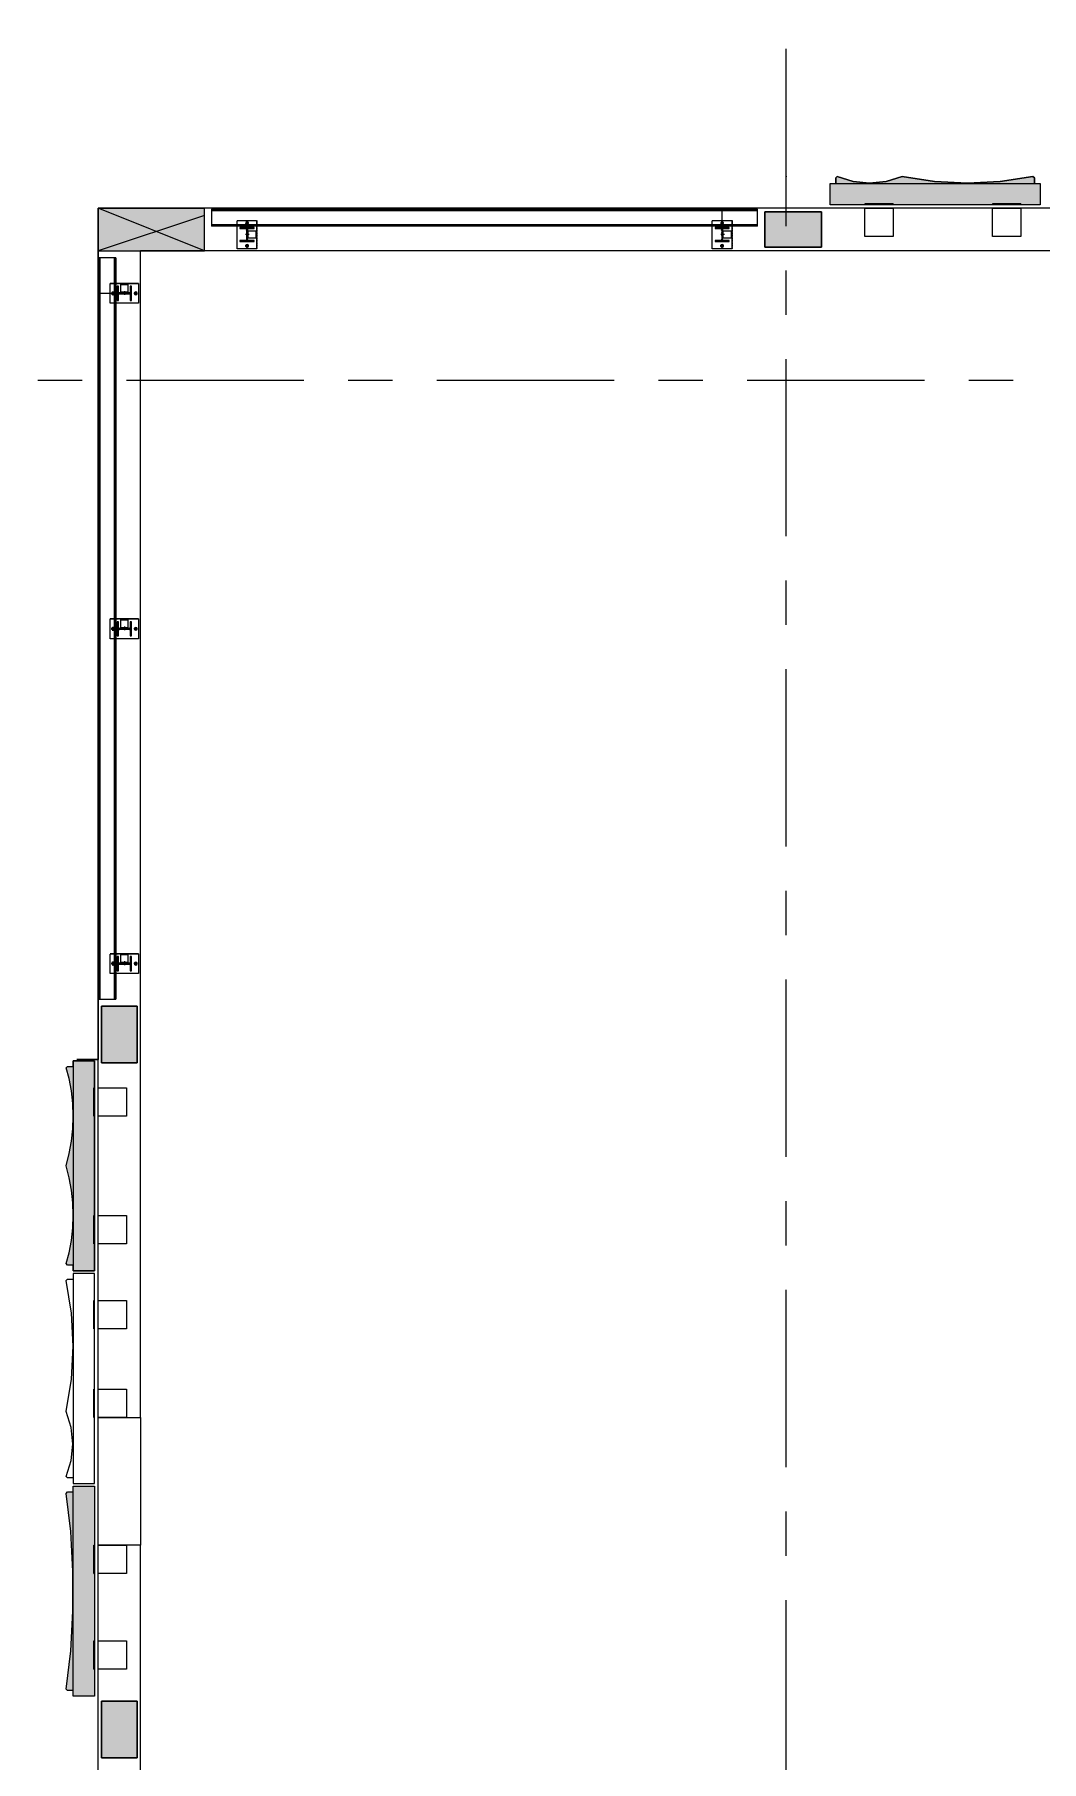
# Model space of a CAD drawing. Header units: millimetres. Extents: x 2519235 to 7246330, y 25937 to 201821.
# Drawn here: x 2936461 to 2943559, y 141162 to 153337 of the extents above; entities that cross this region are included whole.
import ezdxf
from ezdxf.enums import TextEntityAlignment as Align

# ---------------------------------------------------------------- set-up
doc = ezdxf.new("R2010")
doc.units = ezdxf.units.MM
doc.set_wipeout_variables(frame=1)
for name, pattern in [('DXK_LINE_DOT2', [3.9198, 1.9599, -1.9599]), ('HIDDEN2', [4.7625, 3.175, -1.5875]), ('TA_GL_005.00000', [13.75, 5, -1.25, 1.25, -1.25, 5]), ('Xref-PLAN-106.940$0$CENTER2', [28.575, 19.05, -3.175, 3.175, -3.175])]:
    doc.linetypes.add(name, pattern=pattern)
for name, color, linetype in [('000 - 0_SYM_DWG_GRID-BUBBLE_MAIN_COLOR_1', 7, 'Continuous'), ('000 - 0_SYM_DWG_GRIDLINE_MAIN_COLOR_251', 7, 'Continuous'), ('000 - CONCRETE_COL_CUT_COLOR_1', 7, 'Continuous'), ('000 - CONCRETE_COL_CUT_COLOR_5', 7, 'Continuous'), ('000 - CONCRETE_COL_HATCH_', 7, 'Continuous'), ('000 - CONCRETE_COL_WIPEOUT_', 7, 'Continuous'), ('000 - CONCRETE_PRECAST_CUT_COLOR_4', 7, 'Continuous'), ('000 - CONCRETE_PRECAST_CUT_COLOR_5', 7, 'Continuous'), ('_BOLT-M10', 7, 'Continuous'), ('_C-SC', 7, 'Continuous'), ('_Hatch', 7, 'Continuous'), ('_LOUVER-SB', 7, 'Continuous'), ('_PLATE-200', 7, 'Continuous'), ('_Wall-PRECAST', 7, 'Continuous'), ('A-GLAZ-CURT', 7, 'Continuous'), ('Xref-PLAN-106.940$0$_Beam', 7, 'Continuous'), ('Xref-PLAN-106.940$0$_C400-250', 7, 'Continuous'), ('Xref-PLAN-106.940$0$_C500-300', 7, 'Continuous'), ('Xref-PLAN-106.940$0$_Col', 7, 'Xref-PLAN-106.940$0$CENTER2'), ('Xref-PLAN-106.940$0$S-280-M_COLUMN', 7, 'Continuous')]:
    doc.layers.add(name, color=color, linetype=linetype)
doc.layers.add('Xref-PLAN-106.940$0$_VP', color=7, linetype='Continuous', plot=False)
doc.styles.add('Arial', font='arial.ttf', dxfattribs={"height": 300})
doc.styles.add('TA', font='', dxfattribs={"height": 4.5})
doc.styles.get('TA').set_extended_font_data('Cordia New')

# ---------------------------------------------------------------- blocks, each defined once
blk = doc.blocks.new('*U366')
at = {"color": 7}
for p, q in [((250, -25), (-3599, -25)), ((-3599, -145), (-3599, -25)), ((-3599, -30), (250, -30)), ((-3599, -35), (250, -35)), ((250, -25), (250, -145)), ((-3599, -135), (250, -135)), ((-3599, -140), (250, -140)), ((-3599, -145), (250, -145))]:
    blk.add_line(p, q, dxfattribs=at)
at = {"layer": 'Defpoints', "color": 7}
for p, q in [((6, -6), (-6, 6)), ((-6, -6), (6, 6)), ((0, 0), (0, -145))]:
    blk.add_line(p, q, dxfattribs=at)
blk = doc.blocks.new('_PP-LOUVER')
at = {"layer": '_Hatch'}
h = blk.add_hatch(dxfattribs=at)
h.set_pattern_fill('STEEL', scale=1.5)
h.set_pattern_definition([(45, (-1941.0177, -2436.031), (-3.367596, 3.367596), []), (45, (-1941.0177, -2433.6497), (-3.367596, 3.367596), [])])
h.paths.add_polyline_path([(3, 67), (3, 3, 0.414214), (13, -7), (50, -7), (50, -15), (-50, -15), (-50, -7), (-13, -7, 0.414214), (-3, 3), (-3, 67, 0.414214), (-13, 77), (-50, 77), (-50, 85), (50, 85), (50, 77), (13, 77, 0.414214)])
at = {"color": 7, "linetype": 'Continuous'}
for p, q in [((70, 135), (-70, 135)), ((-70, 135), (-70, -25)), ((70, 135), (70, -25))]:
    blk.add_line(p, q, dxfattribs=at)
at = {"color": 7, "linetype": 'DXK_LINE_DOT2'}
for p, q in [((-70, 135), (-70, -25)), ((70, 135), (-70, 135)), ((70, -25), (70, 135))]:
    blk.add_line(p, q, dxfattribs=at)
at = {"color": 7, "linetype": 'HIDDEN2'}
for p, q in [((-70, -25), (-70, -65)), ((-70, -30), (-70, -65)), ((-70, -65), (70, -65)), ((-70, -65), (70, -65)), ((70, -65), (70, -25)), ((70, -30), (70, -65))]:
    blk.add_line(p, q, dxfattribs=at)
at = {"color": 7}
blk.add_lwpolyline([(-50, 85), (50, 85), (50, 77), (13, 77, 0.414214), (3, 67), (3, 3, 0.414214), (13, -7), (50, -7), (50, -15), (-50, -15), (-50, -7), (-13, -7, 0.414214), (-3, 3), (-3, 67, 0.414214), (-13, 77), (-50, 77)], format="xyb", close=True, dxfattribs=at)
for points in [[(63, 60), (3, 60), (3, 10), (63, 10)], [(63, 60), (8, 60), (8, 10), (63, 10)]]:
    blk.add_lwpolyline(points, close=True, dxfattribs=at)
at = {"layer": '_BOLT-M10', "color": 7}
for p, q in [((0, 128), (0, 102)), ((-12, 115), (12, 115)), ((16, 35), (-10, 35)), ((3, 42), (-3, 42)), ((3, 28), (-3, 28)), ((8, 42), (3, 42)), ((8, 28), (3, 28))]:
    blk.add_line(p, q, dxfattribs=at)
blk.add_lwpolyline([(-8, 110), (0, 106), (8, 110), (8, 120), (0, 124), (-8, 120)], close=True, dxfattribs=at)
for radius in [10, 6.93]:
    blk.add_circle((0, 115), radius, dxfattribs=at)
at = {"layer": 'Defpoints', "color": 7}
for p, q in [((6, -6), (-6, 6)), ((-6, -6), (6, 6))]:
    blk.add_line(p, q, dxfattribs=at)
at = {"layer": 'Defpoints', "color": 7, "linetype": 'HIDDEN2'}
for p, q in [((-12, -45), (12, -45)), ((0, -58), (0, -32))]:
    blk.add_line(p, q, dxfattribs=at)
blk.add_lwpolyline([(-8, -40), (0, -36), (8, -40), (8, -50), (0, -54), (-8, -50)], close=True, dxfattribs=at)
for radius in [10, 6.93]:
    blk.add_circle((0, -45), radius, dxfattribs=at)
blk = doc.blocks.new('*U367')
at = {"color": 7}
for p, q in [((250, -25), (-4975, -25)), ((-4975, -145), (-4975, -25)), ((-4975, -30), (250, -30)), ((-4975, -35), (250, -35)), ((250, -25), (250, -145)), ((-4975, -135), (250, -135)), ((-4975, -140), (250, -140)), ((-4975, -145), (250, -145))]:
    blk.add_line(p, q, dxfattribs=at)
at = {"layer": 'Defpoints', "color": 7}
for p, q in [((6, -6), (-6, 6)), ((-6, -6), (6, 6)), ((0, 0), (0, -145))]:
    blk.add_line(p, q, dxfattribs=at)
blk = doc.blocks.new('DPA_Curved type B - Curved Type B-V1-ENTRANCE 1 - LOWER ROOF LEVEL PLAN')
at = {"layer": 'A-GLAZ-CURT', "color": 7}
for p, q in [((750, 0), (-750, 0)), ((-750, 0), (750, 0))]:
    blk.add_line(p, q, dxfattribs=at)
blk = doc.blocks.new('DPA_Curved type C_Left - Curved Type C_Left-31496685-ENTRANCE 1 - LOWER ROOF LEVEL PLAN')
at = {"layer": 'A-GLAZ-CURT', "color": 7}
for p, q in [((750, 0), (-700, 0)), ((-700, 0), (750, 0))]:
    blk.add_line(p, q, dxfattribs=at)
blk = doc.blocks.new('DPA_Curved type A - Curved Type A-V71-ENTRANCE 1 - LOWER ROOF LEVEL PLAN')
at = {"layer": 'A-GLAZ-CURT', "color": 7}
for p, q in [((750, 0), (-750, 0)), ((-750, 0), (750, 0))]:
    blk.add_line(p, q, dxfattribs=at)
blk = doc.blocks.new('DPA_Curved type A - Curved Type A-V72-ENTRANCE 1 - LOWER ROOF LEVEL PLAN')
at = {"layer": 'A-GLAZ-CURT', "color": 7}
for p, q in [((750, 0), (-750, 0)), ((-750, 0), (750, 0)), ((750, -150), (750, 0)), ((750, 0), (750, -150))]:
    blk.add_line(p, q, dxfattribs=at)
blk = doc.blocks.new('Xref-PLAN-106.940$0$ACM_STR_COLN_Precast- Rectangular Column - 750x300-6869242-610_ENT 1 EXISTING GROUND LEVEL_6000_100')
at = {"layer": 'Xref-PLAN-106.940$0$S-280-M_COLUMN', "color": 7, "lineweight": -3}
for p, q in [((-375, 200), (75, 200)), ((375, 200), (375, 190)), ((375, 190), (375, -90)), ((375, -100), (-375, -100)), ((375, -90), (375, -100))]:
    blk.add_line(p, q, dxfattribs=at)
blk = doc.blocks.new('Xref-PLAN-106.940')
at = {"color": 7}
blk.add_lwpolyline([(148570, 6908), (148970, 6908), (148970, 6658), (148570, 6658)], close=True, dxfattribs=at)
at = {"layer": 'Xref-PLAN-106.940$0$_Beam', "color": 7}
for p, q in [((153369, 22958), (153369, 16058)), ((153669, 22958), (153669, 16058)), ((153369, 15158), (153369, 6933)), ((153669, 15158), (153669, 6933)), ((146419, 6933), (152919, 6933)), ((146419, 6633), (152919, 6633))]:
    blk.add_line(p, q, dxfattribs=at)
at = {"layer": 'Xref-PLAN-106.940$0$_C400-250', "color": 7}
for points in [[(153394, 17558), (153644, 17558), (153644, 17158), (153394, 17158)], [(153394, 12658), (153644, 12658), (153644, 12258), (153394, 12258)]]:
    blk.add_lwpolyline(points, close=True, dxfattribs=at)
at = {"layer": 'Xref-PLAN-106.940$0$_C500-300', "color": 7}
blk.add_lwpolyline([(153369, 16058), (153669, 16058), (153669, 15158), (153369, 15158)], close=True, dxfattribs=at)
at = {"layer": 'Xref-PLAN-106.940$0$_Col', "color": 7}
blk.add_lwpolyline([(152919, 6633), (153669, 6633), (153669, 6933), (152919, 6933)], close=True, dxfattribs=at)
at = {"layer": 'Xref-PLAN-106.940$0$_VP', "color": 7}
for p, q in [((152919, 6683), (153669, 6933)), ((152919, 6933), (153669, 6633))]:
    blk.add_line(p, q, dxfattribs=at)
at = {"layer": 'Xref-PLAN-106.940$0$S-280-M_COLUMN', "color": 7, "lineweight": -3}
blk.add_blockref('Xref-PLAN-106.940$0$ACM_STR_COLN_Precast- Rectangular Column - 750x300-6869242-610_ENT 1 EXISTING GROUND LEVEL_6000_100', (153294, 6733), dxfattribs=at)
blk = doc.blocks.new('*U1936')
at = {"layer": '000 - 0_SYM_DWG_GRIDLINE_MAIN_COLOR_251', "color": 7, "linetype": 'ByBlock', "ltscale": 5}
blk.add_line((20, 0), (-357, 0), dxfattribs=at)
at = {"layer": '000 - 0_SYM_DWG_GRIDLINE_MAIN_COLOR_251', "color": 7}
blk.add_point((-337, 0), dxfattribs=at)
at = {"color": 7, "style": 'TA', "flags": 1}
blk.add_attdef('LOCATION', (6, -6), '', height=4.5, rotation=270, dxfattribs=at)
at = {"layer": '000 - 0_SYM_DWG_GRID-BUBBLE_MAIN_COLOR_1', "color": 7, "style": 'Arial'}
blk.add_attdef('GRID-HEAD', text='', height=4, rotation=270, dxfattribs=at).set_placement((54, 0), align=Align.MIDDLE_CENTER)
blk = doc.blocks.new('*U1096')
at = {"layer": '000 - 0_SYM_DWG_GRIDLINE_MAIN_COLOR_251', "color": 7, "linetype": 'ByBlock', "ltscale": 5}
blk.add_line((2, 0), (-866, 0), dxfattribs=at)
at = {"color": 7, "style": 'TA', "flags": 1}
blk.add_attdef('LOCATION', (6, -6), '', height=4.5, rotation=270, dxfattribs=at)
at = {"layer": '000 - 0_SYM_DWG_GRID-BUBBLE_MAIN_COLOR_1', "color": 7, "style": 'Arial'}
blk.add_attdef('GRID-HEAD', text='', height=4, rotation=180, dxfattribs=at).set_placement((22, 0), align=Align.MIDDLE_CENTER)
blk = doc.blocks.new('W-1-PP17-ENT1_REV02_20260415-161303_PP17_ENT1_MAIN_DIMS_PL')
at = {"layer": '000 - 0_SYM_DWG_GRIDLINE_MAIN_COLOR_251', "color": 7, "linetype": 'TA_GL_005.00000'}
for name, p, xscale, yscale, zscale, rotation in [('*U1936', (13200, 0), 50.00000000000004, 50.00000000000004, 50.00000000000004, 90), ('*U1096', (-18300, -15410), 50, 50, 50, 180)]:
    blk.add_blockref(name, p, dxfattribs=dict(at, xscale=xscale, yscale=yscale, zscale=zscale, rotation=rotation))
blk = doc.blocks.new('*U2088')
at = {"layer": '000 - CONCRETE_COL_HATCH_'}
h = blk.add_hatch(dxfattribs=at)
h.set_pattern_fill('AR-CONC', scale=0.04)
h.set_pattern_definition([(50, (-500, -868106.8257), (7.28738676, -0.63756342), [0.762, -8.382]), (355, (-500, -868106.826), (-1.40973686, 7.64227381), [0.6096, -6.705623367]), (100.4514447, (-499.393, -868106.879), (5.877649884, 7.004710076), [0.64760035, -7.123609784]), (46.1842, (-500, -868104.794), (10.84316164, -1.68169312), [1.143, -12.573]), (96.6355576, (-499.096, -868104.934), (9.49616536, 9.89704498), [0.97140093, -10.68542433]), (351.1841512, (-500, -868104.794), (9.49616536, 9.89704498), [0.91439868, -10.05838928]), (21, (-498.984, -868105.3017), (6.06457565, -4.090607927), [0.762, -8.382]), (326, (-498.984, -868105.302), (2.472081134, 7.367518645), [0.6096, -6.7056]), (71.451445, (-498.4786, -868105.6426), (8.53665677, 3.276910755), [0.64760035, -7.123597504]), (37.5, (-500, -868106.8257), (0.12354413, 3.382201555), [0, -6.62432, 0, -6.8072, 0, -6.731]), (7.5, (-500, -868106.8257), (2.6727865, 4.007222993), [0, -3.88112, 0, -6.47192, 0, -2.5654]), (327.5, (-502.2657, -868106.8257), (5.423623807, -0.22914976), [0, -2.54, 0, -7.9248, 0, -10.5156]), (317.5, (-503.2817, -868106.8257), (5.925167255, 1.017059641), [0, -3.302, 0, -5.26288, 0, -7.4676])])
h.paths.add_polyline_path([(0, 0), (-250, 0), (-250, -400), (0, -400)])
at = {"layer": '000 - CONCRETE_COL_CUT_COLOR_1', "color": 7, "lineweight": -2}
blk.add_lwpolyline([(0, 0), (-250, 0), (-250, -400), (0, -400), (0, -400), (0, -400), (0, -400), (0, -400), (0, -400), (0, -400), (0, -400), (0, -400), (0, -400), (0, -400), (0, -400), (0, -400), (0, -400), (0, -400), (0, -400), (0, -400), (0, -400), (0, -400), (0, -400), (0, -400), (0, -400), (0, -400), (0, -400), (0, -400), (0, -400), (0, -400), (0, -400), (0, -400), (0, -400), (0, -400), (0, -400), (0, -400), (0, -400), (0, -400), (0, -400), (0, -400), (0, -400), (0, -400), (0, -400), (0, -400), (0, -400), (0, -400), (0, -400), (0, -400)], close=True, dxfattribs=at)
blk = doc.blocks.new('*U2089')
at = {"layer": '000 - CONCRETE_COL_HATCH_'}
h = blk.add_hatch(dxfattribs=at)
h.set_pattern_fill('AR-CONC', scale=0.04)
h.set_pattern_definition([(50, (2020.0045, -910386.8257), (7.28738676, -0.63756342), [0.762, -8.382]), (355, (2020.0045, -910386.826), (-1.40973686, 7.64227381), [0.6096, -6.705623367]), (100.4514447, (2020.612, -910386.879), (5.877649884, 7.004710076), [0.64760035, -7.123609784]), (46.1842, (2020.0045, -910384.794), (10.84316164, -1.68169312), [1.143, -12.573]), (96.6355576, (2020.908, -910384.934), (9.49616536, 9.89704498), [0.97140093, -10.68542433]), (351.1841512, (2020.004, -910384.794), (9.49616536, 9.89704498), [0.91439868, -10.05838928]), (21, (2021.0205, -910385.3017), (6.06457565, -4.090607927), [0.762, -8.382]), (326, (2021.0205, -910385.302), (2.472081134, 7.367518645), [0.6096, -6.7056]), (71.451445, (2021.526, -910385.6426), (8.53665677, 3.276910755), [0.64760035, -7.123597504]), (37.5, (2020.0045, -910386.8257), (0.12354413, 3.382201555), [0, -6.62432, 0, -6.8072, 0, -6.731]), (7.5, (2020.0045, -910386.8257), (2.6727865, 4.007222993), [0, -3.88112, 0, -6.47192, 0, -2.5654]), (327.5, (2017.7388, -910386.8257), (5.423623807, -0.22914976), [0, -2.54, 0, -7.9248, 0, -10.5156]), (317.5, (2016.723, -910386.8257), (5.925167255, 1.017059641), [0, -3.302, 0, -5.26288, 0, -7.4676])])
h.paths.add_polyline_path([(0, 0), (150, 0), (150, -40), (190, -40), (200, -50), (168, -319), (152, -600), (152, -880), (168, -1161), (200, -1430), (190, -1440), (150, -1440), (150, -1480), (0, -1480)])
at = {"layer": '000 - CONCRETE_COL_CUT_COLOR_1', "color": 7, "lineweight": -2}
blk.add_lwpolyline([(0, 0), (150, 0), (150, -40), (190, -40), (200, -50), (168, -319), (152, -600), (152, -880), (168, -1161), (200, -1430), (190, -1440), (150, -1440), (150, -1480), (0, -1480), (0, -1480), (0, -1480), (0, -1480), (0, -1480), (0, -1480), (0, -1480), (0, -1480), (0, -1480), (0, -1480), (0, -1480), (0, -1480), (0, -1480), (0, -1480), (0, -1480), (0, -1480), (0, -1480), (0, -1480), (0, -1480), (0, -1480), (0, -1480), (0, -1480), (0, -1480), (0, -1480), (0, -1480), (0, -1480), (0, -1480), (0, -1480), (0, -1480), (0, -1480), (0, -1480), (0, -1480), (0, -1480), (0, -1480), (0, -1480)], close=True, dxfattribs=at)
blk = doc.blocks.new('*U2090')
at = {"layer": '000 - CONCRETE_COL_HATCH_'}
h = blk.add_hatch(dxfattribs=at)
h.set_pattern_fill('AR-CONC', scale=0.04)
h.set_pattern_definition([(50, (3855.6627, -902246.8257), (7.28738676, -0.63756342), [0.762, -8.382]), (355, (3855.663, -902246.826), (-1.40973686, 7.64227381), [0.6096, -6.705623367]), (100.4514447, (3856.27, -902246.879), (5.877649884, 7.004710076), [0.64760035, -7.123609784]), (46.1842, (3855.663, -902244.794), (10.84316164, -1.68169312), [1.143, -12.573]), (96.6355576, (3856.566, -902244.934), (9.49616536, 9.89704498), [0.97140093, -10.68542433]), (351.1841512, (3855.663, -902244.794), (9.49616536, 9.89704498), [0.91439868, -10.05838928]), (21, (3856.6787, -902245.3017), (6.06457565, -4.090607927), [0.762, -8.382]), (326, (3856.679, -902245.302), (2.472081134, 7.367518645), [0.6096, -6.7056]), (71.451445, (3857.184, -902245.6426), (8.53665677, 3.276910755), [0.64760035, -7.123597504]), (37.5, (3855.6627, -902246.8257), (0.12354413, 3.382201555), [0, -6.62432, 0, -6.8072, 0, -6.731]), (7.5, (3855.6627, -902246.8257), (2.6727865, 4.007222993), [0, -3.88112, 0, -6.47192, 0, -2.5654]), (327.5, (3853.397, -902246.8257), (5.423623807, -0.22914976), [0, -2.54, 0, -7.9248, 0, -10.5156]), (317.5, (3852.381, -902246.8257), (5.925167255, 1.017059641), [0, -3.302, 0, -5.26288, 0, -7.4676])])
h.paths.add_polyline_path([(0, 0), (150, 0), (150, -40), (190, -40), (200, -50), (178, -126), (163, -213), (153, -301), (150, -390), (153, -479), (163, -567), (178, -654), (200, -740), (178, -826), (163, -913), (153, -1001), (150, -1090), (153, -1179), (163, -1267), (178, -1354), (200, -1430), (190, -1440), (150, -1440), (150, -1480), (0, -1480)])
at = {"layer": '000 - CONCRETE_COL_CUT_COLOR_1', "color": 7, "lineweight": -2}
blk.add_lwpolyline([(0, 0), (150, 0), (150, -40), (190, -40), (200, -50), (178, -126), (163, -213), (153, -301), (150, -390), (153, -479), (163, -567), (178, -654), (200, -740), (178, -826), (163, -913), (153, -1001), (150, -1090), (153, -1179), (163, -1267), (178, -1354), (200, -1430), (190, -1440), (150, -1440), (150, -1480), (0, -1480), (0, -1480), (0, -1480), (0, -1480), (0, -1480), (0, -1480), (0, -1480), (0, -1480), (0, -1480), (0, -1480), (0, -1480), (0, -1480), (0, -1480), (0, -1480), (0, -1480), (0, -1480), (0, -1480), (0, -1480), (0, -1480), (0, -1480), (0, -1480), (0, -1480), (0, -1480), (0, -1480)], close=True, dxfattribs=at)
blk = doc.blocks.new('*U2091')
at = {"layer": '000 - CONCRETE_COL_HATCH_'}
h = blk.add_hatch(dxfattribs=at)
h.set_pattern_fill('AR-CONC', scale=0.04)
h.set_pattern_definition([(50, (-57526.6667, -852245.5767), (7.28738676, -0.63756342), [0.762, -8.382]), (355, (-57526.667, -852245.577), (-1.40973686, 7.64227381), [0.6096, -6.70562337]), (100.4514447, (-57526.0594, -852245.63), (5.877649884, 7.004710076), [0.64760035, -7.123609784]), (46.1842, (-57526.667, -852243.545), (10.84316164, -1.68169312), [1.143, -12.573]), (96.6355576, (-57525.763, -852243.685), (9.49616536, 9.89704498), [0.97140093, -10.68542433]), (351.1841512, (-57526.667, -852243.545), (9.49616536, 9.89704498), [0.91439868, -10.05838928]), (21, (-57525.6507, -852244.0527), (6.06457565, -4.090607927), [0.762, -8.382]), (326, (-57525.651, -852244.053), (2.472081134, 7.367518645), [0.6096, -6.7056]), (71.451445, (-57525.145, -852244.3936), (8.53665677, 3.276910755), [0.64760035, -7.123597504]), (37.5, (-57526.6667, -852245.5767), (0.12354413, 3.382201555), [0, -6.62432, 0, -6.8072, 0, -6.731]), (7.5, (-57526.6667, -852245.5767), (2.6727865, 4.007222993), [0, -3.88112, 0, -6.47192, 0, -2.5654]), (327.5, (-57528.9323, -852245.5767), (5.423623807, -0.22914976), [0, -2.54, 0, -7.9248, 0, -10.5156]), (317.5, (-57529.9483, -852245.5767), (5.925167255, 1.017059641), [0, -3.302, 0, -5.26288, 0, -7.4676])])
h.paths.add_polyline_path([(0, 0), (0, -150), (-40, -150), (-40, -190), (-50, -200), (-162, -164), (-278, -152), (-395, -164), (-507, -200), (-736, -163), (-968, -151), (-1200, -163), (-1430, -200), (-1440, -190), (-1440, -150), (-1480, -150), (-1480, 0)])
at = {"layer": '000 - CONCRETE_COL_CUT_COLOR_1', "color": 7, "lineweight": -2}
blk.add_lwpolyline([(0, 0), (0, -150), (-40, -150), (-40, -190), (-50, -200), (-162, -164), (-278, -152), (-395, -164), (-507, -200), (-736, -163), (-968, -151), (-1200, -163), (-1430, -200), (-1440, -190), (-1440, -150), (-1480, -150), (-1480, 0), (-1480, 0), (-1480, 0), (-1480, 0), (-1480, 0), (-1480, 0), (-1480, 0), (-1480, 0), (-1480, 0), (-1480, 0), (-1480, 0), (-1480, 0), (-1480, 0), (-1480, 0), (-1480, 0), (-1480, 0), (-1480, 0), (-1480, 0), (-1480, 0), (-1480, 0), (-1480, 0), (-1480, 0), (-1480, 0), (-1480, 0), (-1480, 0), (-1480, 0), (-1480, 0), (-1480, 0), (-1480, 0), (-1480, 0), (-1480, 0), (-1480, 0)], close=True, dxfattribs=at)
blk = doc.blocks.new('*U2093')
at = {"layer": '000 - CONCRETE_COL_HATCH_'}
h = blk.add_hatch(dxfattribs=at)
h.set_pattern_fill('AR-CONC', scale=0.04)
h.set_pattern_definition([(50, (1500, -835906.8257), (7.28738676, -0.63756342), [0.762, -8.382]), (355, (1500, -835906.826), (-1.40973686, 7.64227381), [0.6096, -6.70562337]), (100.4514447, (1500.607, -835906.879), (5.877649884, 7.004710076), [0.64760035, -7.123609784]), (46.1842, (1500, -835904.794), (10.84316164, -1.68169312), [1.143, -12.573]), (96.6355576, (1500.904, -835904.934), (9.49616536, 9.89704498), [0.97140093, -10.68542433]), (351.1841512, (1500, -835904.794), (9.49616536, 9.89704498), [0.91439868, -10.05838928]), (21, (1501.016, -835905.3017), (6.06457565, -4.090607927), [0.762, -8.382]), (326, (1501.016, -835905.302), (2.472081134, 7.367518645), [0.6096, -6.7056]), (71.451445, (1501.5214, -835905.6426), (8.53665677, 3.276910755), [0.64760035, -7.123597504]), (37.5, (1500, -835906.8257), (0.12354413, 3.382201555), [0, -6.62432, 0, -6.8072, 0, -6.731]), (7.5, (1500, -835906.8257), (2.6727865, 4.007222993), [0, -3.88112, 0, -6.47192, 0, -2.5654]), (327.5, (1497.7343, -835906.8257), (5.423623807, -0.22914976), [0, -2.54, 0, -7.9248, 0, -10.5156]), (317.5, (1496.7183, -835906.8257), (5.925167255, 1.01705964), [0, -3.302, 0, -5.26288, 0, -7.4676])])
h.paths.add_polyline_path([(0, 0), (750, 0), (750, 300), (0, 300)])
at = {"layer": '000 - CONCRETE_COL_CUT_COLOR_1', "color": 7, "lineweight": -2}
blk.add_lwpolyline([(0, 0), (750, 0), (750, 300), (0, 300), (0, 300), (0, 300), (0, 300), (0, 300), (0, 300), (0, 300), (0, 300), (0, 300), (0, 300), (0, 300), (0, 300), (0, 300), (0, 300), (0, 300), (0, 300), (0, 300), (0, 300), (0, 300), (0, 300), (0, 300), (0, 300), (0, 300), (0, 300), (0, 300), (0, 300), (0, 300), (0, 300), (0, 300), (0, 300), (0, 300), (0, 300), (0, 300), (0, 300), (0, 300), (0, 300), (0, 300), (0, 300), (0, 300), (0, 300), (0, 300), (0, 300), (0, 300), (0, 300), (0, 300)], close=True, dxfattribs=at)
blk = doc.blocks.new('*U2086')
at = {"layer": '000 - CONCRETE_COL_HATCH_'}
h = blk.add_hatch(dxfattribs=at)
h.set_pattern_fill('AR-CONC', scale=0.04)
h.set_pattern_definition([(50, (800, -838206.8257), (7.28738676, -0.63756342), [0.762, -8.382]), (355, (800, -838206.826), (-1.40973686, 7.64227381), [0.6096, -6.70562337]), (100.4514447, (800.607, -838206.879), (5.877649884, 7.004710076), [0.64760035, -7.123609784]), (46.1842, (800, -838204.794), (10.84316164, -1.68169312), [1.143, -12.573]), (96.6355576, (800.904, -838204.934), (9.49616536, 9.89704498), [0.97140093, -10.68542433]), (351.1841512, (800, -838204.794), (9.49616536, 9.89704498), [0.91439868, -10.05838928]), (21, (801.016, -838205.3017), (6.06457565, -4.090607927), [0.762, -8.382]), (326, (801.016, -838205.302), (2.472081134, 7.367518645), [0.6096, -6.7056]), (71.451445, (801.5214, -838205.6426), (8.53665677, 3.276910755), [0.64760035, -7.123597504]), (37.5, (800, -838206.8257), (0.12354413, 3.382201555), [0, -6.62432, 0, -6.8072, 0, -6.731]), (7.5, (800, -838206.8257), (2.6727865, 4.007222993), [0, -3.88112, 0, -6.47192, 0, -2.5654]), (327.5, (797.7343, -838206.8257), (5.423623807, -0.22914976), [0, -2.54, 0, -7.9248, 0, -10.5156]), (317.5, (796.7183, -838206.8257), (5.925167255, 1.01705964), [0, -3.302, 0, -5.26288, 0, -7.4676])])
h.paths.add_polyline_path([(0, 0), (400, 0), (400, 250), (0, 250)])
at = {"layer": '000 - CONCRETE_COL_CUT_COLOR_1', "color": 7, "lineweight": -2}
blk.add_lwpolyline([(0, 0), (400, 0), (400, 250), (0, 250), (0, 250), (0, 250), (0, 250), (0, 250), (0, 250), (0, 250), (0, 250), (0, 250), (0, 250), (0, 250), (0, 250), (0, 250), (0, 250), (0, 250), (0, 250), (0, 250), (0, 250), (0, 250), (0, 250), (0, 250), (0, 250), (0, 250), (0, 250), (0, 250), (0, 250), (0, 250), (0, 250), (0, 250), (0, 250), (0, 250), (0, 250), (0, 250), (0, 250), (0, 250), (0, 250), (0, 250), (0, 250), (0, 250), (0, 250), (0, 250), (0, 250), (0, 250), (0, 250), (0, 250)], close=True, dxfattribs=at)
blk = doc.blocks.new('*U2094')
at = {"layer": '000 - CONCRETE_COL_HATCH_'}
h = blk.add_hatch(dxfattribs=at)
h.set_pattern_fill('AR-CONC', scale=0.04)
h.set_pattern_definition([(50, (500, -831306.8257), (7.28738676, -0.63756342), [0.762, -8.382]), (355, (500, -831306.826), (-1.40973686, 7.64227381), [0.6096, -6.70562337]), (100.4514447, (500.607, -831306.879), (5.877649884, 7.004710076), [0.64760035, -7.123609784]), (46.1842, (500, -831304.794), (10.84316164, -1.68169312), [1.143, -12.573]), (96.6355576, (500.904, -831304.934), (9.49616536, 9.89704498), [0.97140093, -10.68542433]), (351.1841512, (500, -831304.794), (9.49616536, 9.89704498), [0.91439868, -10.05838928]), (21, (501.016, -831305.3017), (6.06457565, -4.090607927), [0.762, -8.382]), (326, (501.016, -831305.302), (2.472081134, 7.367518645), [0.6096, -6.7056]), (71.451445, (501.5214, -831305.6426), (8.53665677, 3.276910755), [0.64760035, -7.123597504]), (37.5, (500, -831306.8257), (0.12354413, 3.382201555), [0, -6.62432, 0, -6.8072, 0, -6.731]), (7.5, (500, -831306.8257), (2.6727865, 4.007222993), [0, -3.88112, 0, -6.47192, 0, -2.5654]), (327.5, (497.7343, -831306.8257), (5.423623807, -0.22914976), [0, -2.54, 0, -7.9248, 0, -10.5156]), (317.5, (496.7183, -831306.8257), (5.925167255, 1.01705964), [0, -3.302, 0, -5.26288, 0, -7.4676])])
h.paths.add_polyline_path([(0, 0), (250, 0), (250, 400), (0, 400)])
at = {"layer": '000 - CONCRETE_COL_CUT_COLOR_1', "color": 7, "lineweight": -2}
blk.add_lwpolyline([(0, 0), (250, 0), (250, 400), (0, 400), (0, 400), (0, 400), (0, 400), (0, 400), (0, 400), (0, 400), (0, 400), (0, 400), (0, 400), (0, 400), (0, 400), (0, 400), (0, 400), (0, 400), (0, 400), (0, 400), (0, 400), (0, 400), (0, 400), (0, 400), (0, 400), (0, 400), (0, 400), (0, 400), (0, 400), (0, 400), (0, 400), (0, 400), (0, 400), (0, 400), (0, 400), (0, 400), (0, 400), (0, 400), (0, 400), (0, 400), (0, 400), (0, 400), (0, 400), (0, 400), (0, 400), (0, 400), (0, 400), (0, 400)], close=True, dxfattribs=at)
blk = doc.blocks.new('A$C6d15e31b')
at = {"layer": '_PLATE-200', "color": 7}
for points in [[(18050, -6325), (18050, -6525), (17850, -6525), (17850, -6325)], [(18050, -7000), (18050, -7200), (17850, -7200), (17850, -7000)], [(18050, -8100), (18050, -8300), (17850, -8300), (17850, -8100)], [(18050, -8725), (18050, -8925), (17850, -8925), (17850, -8725)], [(18050, -9325), (18050, -9525), (17850, -9525), (17850, -9325)], [(18050, -10225), (18050, -10425), (17850, -10425), (17850, -10225)], [(11745, -16425), (11745, -16625), (11545, -16625), (11545, -16425)], [(12645, -16425), (12645, -16625), (12445, -16625), (12445, -16425)]]:
    blk.add_lwpolyline(points, close=True, dxfattribs=at)
at = {"layer": '_Wall-PRECAST', "color": 7}
for p, q in [((18075, -7615), (18075, -6135)), ((18075, -6135), (18225, -6135)), ((18225, -6135), (18225, -7615)), ((18225, -6175), (18265, -6175)), ((18275, -6185), (18243, -6454)), ((18265, -6175), (18275, -6185)), ((18075, -6325), (18075, -6525)), ((18081, -6325), (18075, -6325)), ((18075, -6325), (18075, -6525)), ((18081, -6325), (18075, -6325)), ((18081, -6325), (18081, -6525)), ((18081, -6325), (18081, -6525)), ((18081, -6525), (18075, -6525)), ((18081, -6525), (18075, -6525)), ((18243, -6454), (18227, -6735)), ((18227, -6735), (18227, -7015)), ((18075, -7000), (18075, -7200)), ((18081, -7000), (18075, -7000)), ((18075, -7000), (18075, -7200)), ((18081, -7000), (18075, -7000)), ((18081, -7000), (18081, -7200)), ((18081, -7000), (18081, -7200)), ((18227, -7015), (18243, -7296)), ((18081, -7200), (18075, -7200)), ((18081, -7200), (18075, -7200)), ((18243, -7296), (18275, -7565)), ((18225, -7615), (18075, -7615)), ((18075, -7635), (18075, -9115)), ((18225, -7635), (18075, -7635)), ((18265, -7575), (18225, -7575)), ((18225, -9115), (18225, -7635)), ((18275, -7565), (18265, -7575)), ((18225, -7675), (18265, -7675)), ((18275, -7685), (18239, -7797)), ((18265, -7675), (18275, -7685)), ((18239, -7797), (18227, -7913)), ((18227, -7913), (18239, -8030)), ((18239, -8030), (18275, -8142)), ((18075, -8100), (18075, -8300)), ((18081, -8100), (18075, -8100)), ((18075, -8100), (18075, -8300)), ((18081, -8100), (18075, -8100)), ((18081, -8100), (18081, -8300)), ((18081, -8100), (18081, -8300)), ((18275, -8142), (18238, -8371)), ((18081, -8300), (18075, -8300)), ((18081, -8300), (18075, -8300)), ((18238, -8371), (18226, -8603)), ((18226, -8603), (18238, -8835)), ((18075, -8725), (18075, -8925)), ((18081, -8725), (18075, -8725)), ((18075, -8725), (18075, -8925)), ((18081, -8725), (18075, -8725)), ((18081, -8725), (18081, -8925)), ((18081, -8725), (18081, -8925)), ((18238, -8835), (18275, -9065)), ((18081, -8925), (18075, -8925)), ((18081, -8925), (18075, -8925)), ((18075, -9115), (18225, -9115)), ((18265, -9075), (18225, -9075)), ((18275, -9065), (18265, -9075)), ((18075, -9135), (18075, -10615)), ((18225, -9135), (18075, -9135)), ((18225, -10615), (18225, -9135)), ((18225, -9175), (18265, -9175)), ((18275, -9185), (18253, -9261)), ((18265, -9175), (18275, -9185)), ((18075, -9325), (18075, -9525)), ((18081, -9325), (18075, -9325)), ((18075, -9325), (18075, -9525)), ((18081, -9325), (18075, -9325)), ((18081, -9325), (18081, -9525)), ((18081, -9325), (18081, -9525)), ((18238, -9348), (18228, -9436)), ((18253, -9261), (18238, -9348)), ((18228, -9436), (18225, -9525)), ((18081, -9525), (18075, -9525)), ((18081, -9525), (18075, -9525)), ((18225, -9525), (18228, -9614)), ((18228, -9614), (18238, -9702)), ((18238, -9702), (18253, -9789)), ((18253, -9789), (18275, -9875)), ((18253, -9961), (18238, -10048)), ((18275, -9875), (18253, -9961)), ((18238, -10048), (18228, -10136)), ((18075, -10225), (18075, -10425)), ((18081, -10225), (18075, -10225)), ((18075, -10225), (18075, -10425)), ((18081, -10225), (18075, -10225)), ((18081, -10225), (18081, -10425)), ((18081, -10225), (18081, -10425)), ((18228, -10136), (18225, -10225)), ((18225, -10225), (18228, -10314)), ((18228, -10314), (18238, -10402)), ((18081, -10425), (18075, -10425)), ((18081, -10425), (18075, -10425)), ((18238, -10402), (18253, -10489)), ((18265, -10575), (18225, -10575)), ((18253, -10489), (18275, -10565)), ((18275, -10565), (18265, -10575)), ((18075, -10615), (18225, -10615)), ((11410, -16800), (11410, -16650)), ((11410, -16650), (12890, -16650)), ((11545, -16650), (11745, -16650)), ((11545, -16656), (11545, -16650)), ((11545, -16650), (11745, -16650)), ((11545, -16656), (11545, -16650)), ((11545, -16656), (11745, -16656)), ((11545, -16656), (11745, -16656)), ((11745, -16656), (11745, -16650)), ((11745, -16656), (11745, -16650)), ((12445, -16650), (12645, -16650)), ((12445, -16656), (12445, -16650)), ((12445, -16650), (12645, -16650)), ((12445, -16656), (12445, -16650)), ((12445, -16656), (12645, -16656)), ((12445, -16656), (12645, -16656)), ((12645, -16656), (12645, -16650)), ((12645, -16656), (12645, -16650)), ((12890, -16650), (12890, -16800)), ((12890, -16800), (11410, -16800)), ((11450, -16800), (11450, -16840)), ((11690, -16813), (11922, -16801)), ((11922, -16801), (12154, -16813)), ((12850, -16840), (12850, -16800)), ((11450, -16840), (11460, -16850)), ((11460, -16850), (11690, -16813)), ((12154, -16813), (12383, -16850)), ((12383, -16850), (12495, -16814)), ((12495, -16814), (12612, -16802)), ((12612, -16802), (12728, -16814)), ((12728, -16814), (12840, -16850)), ((12840, -16850), (12850, -16840))]:
    blk.add_line(p, q, dxfattribs=at)
at = {"color": 7}
for name, p in [('W-1-PP17-ENT1_REV02_20260415-161303_PP17_ENT1_MAIN_DIMS_PL', (0, 0)), ('Xref-PLAN-106.940', (-135619, -23258))]:
    blk.add_blockref(name, p, dxfattribs=at)
at = {"layer": '_C-SC', "color": 7, "xscale": -1.000000000000002, "rotation": 90}
for p in [(17900, -11300), (17900, -13660), (17900, -16025)]:
    blk.add_blockref('_PP-LOUVER', p, dxfattribs=at)
at = {"layer": '_C-SC', "color": 7, "xscale": -1}
for p in [(13651, -16475), (17000, -16475)]:
    blk.add_blockref('_PP-LOUVER', p, dxfattribs=at)
at = {"layer": '_LOUVER-SB', "color": 7, "xscale": -1.000000000000002, "rotation": 90}
blk.add_blockref('*U367', (17900, -16025), dxfattribs=at)
at = {"layer": '_LOUVER-SB', "color": 7, "xscale": -1}
blk.add_blockref('*U366', (13651, -16475), dxfattribs=at)
at = {"layer": 'A-GLAZ-CURT', "color": 7, "rotation": 90}
for name, p in [('DPA_Curved type A - Curved Type A-V72-ENTRANCE 1 - LOWER ROOF LEVEL PLAN', (18050, -11375)), ('DPA_Curved type B - Curved Type B-V1-ENTRANCE 1 - LOWER ROOF LEVEL PLAN', (18050, -12875)), ('DPA_Curved type A - Curved Type A-V71-ENTRANCE 1 - LOWER ROOF LEVEL PLAN', (18050, -14375)), ('DPA_Curved type C_Left - Curved Type C_Left-31496685-ENTRANCE 1 - LOWER ROOF LEVEL PLAN', (18050, -15875))]:
    blk.add_blockref(name, p, dxfattribs=at)
at = {"layer": '000 - CONCRETE_COL_CUT_COLOR_5', "color": 7}
blk.add_blockref('*U2093', (17300, -16625), dxfattribs=at)
at = {"layer": '000 - CONCRETE_PRECAST_CUT_COLOR_4', "color": 7}
for name, p in [('*U2090', (18075, -9135)), ('*U2091', (12890, -16650))]:
    blk.add_blockref(name, p, dxfattribs=at)
at = {"layer": '000 - CONCRETE_PRECAST_CUT_COLOR_5', "color": 7}
blk.add_blockref('*U2088', (18025, -5700), dxfattribs=at)
at = {"layer": '000 - CONCRETE_COL_CUT_COLOR_5', "color": 7}
for name, p in [('*U2094', (17775, -11000)), ('*U2086', (12951, -16600))]:
    blk.add_blockref(name, p, dxfattribs=at)
at = {"layer": '000 - CONCRETE_PRECAST_CUT_COLOR_4', "color": 7}
blk.add_blockref('*U2089', (18075, -6135), dxfattribs=at)

msp = doc.modelspace()

# ---------------------------------------------------------------- block references
at = {"color": 7, "rotation": 180}
msp.add_blockref('A$C6d15e31b', (2954959.159, 135487.092), dxfattribs=at)

doc.saveas('drawing.dxf')
